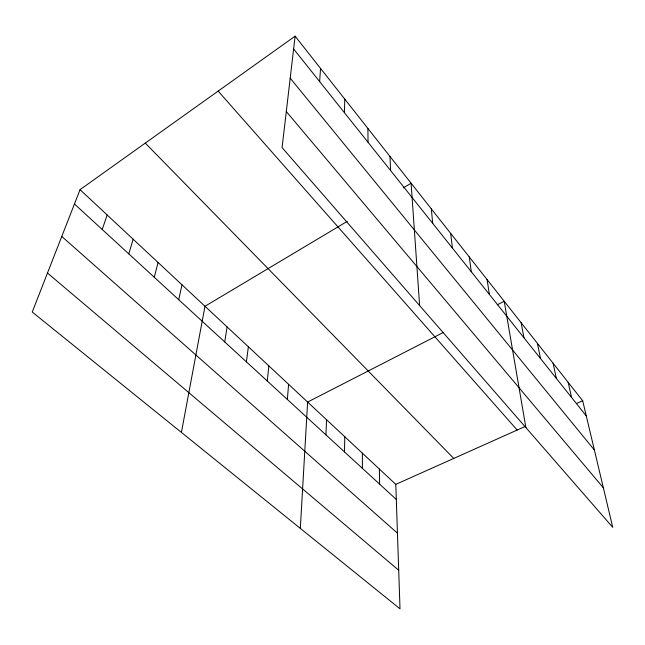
<?xml version="1.0" encoding="UTF-8"?>
<svg xmlns="http://www.w3.org/2000/svg" width="645" height="645" viewBox="0 0 645 645"><rect width="100%" height="100%" fill="white"/><g stroke="black" fill="none" stroke-linecap="round" stroke-linejoin="round"><path stroke-width="0.97" d="M344.503 451.911L344.769 436.729M344.414 112.657L344.777 99.128M325.967 434.891L326.523 419.71M300.328 528.384L307.617 402.061L443.591 332.336M319.638 81.584L320.541 68.402M287.372 399.465L288.581 384.291M267.28 381.018L268.844 365.876M295.112 36.168L282.083 147.616L612.75 527.36L582.677 400.739L295.112 36.168L80.044 189.662L32.25 312.043L400.013 608.832L395.796 484.363L80.044 189.662M246.414 361.861L248.365 346.752M224.734 341.955L227.088 326.902M181.414 432.416L204.989 306.27L347.3 221.324M178.721 299.707L181.995 284.816M154.276 277.269L158.073 262.483M128.798 253.88L133.144 239.222M102.216 229.475L107.159 214.97M403.351 187.864L411.107 183.228L419.621 305.577M497.206 304.843L504.205 301.255L525.885 427.611M395.796 484.363L525.191 426.458M576.437 403.528L582.677 400.739M47.488 273.037L398.707 570.261M61.775 236.449L397.449 533.165M74.449 203.981L396.312 499.472M145.278 143.101L453.749 458.426M218.155 91.09L517.177 430.046M286.299 111.545L603.357 487.805M290.202 78.182L594.384 450.025M293.62 48.956L586.289 415.944M568.164 382.34L571.607 397.53M553.096 363.232L556.345 378.397M537.438 343.382L540.478 358.507M521.152 322.734L523.974 337.803M487.088 279.551L489.402 294.451M469.262 256.952L471.285 271.747M450.694 233.409L452.403 248.067M431.328 208.859L432.698 223.347M389.991 156.453L390.572 170.53M379.373 469.028L379.639 484.169M367.9 128.444L368.037 142.271M362.369 453.161L362.385 468.326"/></g></svg>
